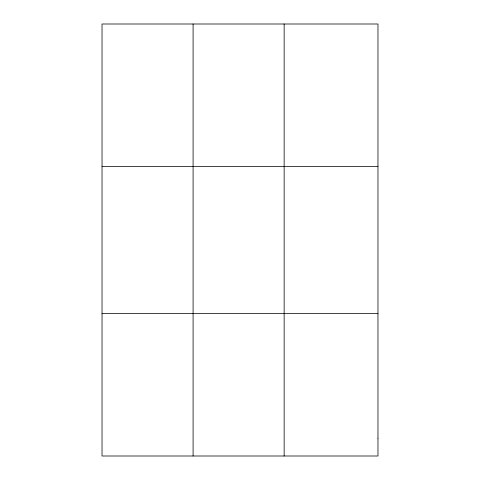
<?xml version="1.0" encoding="UTF-8"?>
<svg xmlns="http://www.w3.org/2000/svg" width="480" height="480" viewBox="0 0 480 480"><rect width="100%" height="100%" fill="white"/><g stroke="black" fill="none" stroke-linecap="round" stroke-linejoin="round"><path stroke-width="0.72" d="M193.092 24L193.092 456M284.148 24L284.148 456M102.036 166.56L377.964 166.56M102.036 313.44L377.964 313.44M377.964 438.18L377.964 456L102.036 456L102.036 24L377.964 24L377.964 438.18"/></g></svg>
